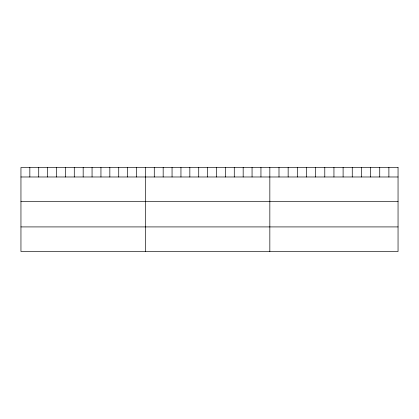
<?xml version="1.0" encoding="UTF-8"?>
<svg xmlns="http://www.w3.org/2000/svg" width="419" height="419" viewBox="0 0 419 419"><rect width="100%" height="100%" fill="white"/><g stroke="black" fill="none" stroke-linecap="round" stroke-linejoin="round"><path stroke-width="0.63" d="M20.95 176.98L398.05 176.98M20.95 201.576L398.05 201.576M20.95 226.915L398.05 226.915M388.89 167.49L388.89 176.98M379.734 167.49L379.734 176.98M370.574 167.49L370.574 176.98M361.419 167.49L361.419 176.98M352.259 167.49L352.259 176.98M343.103 167.49L343.103 176.98M333.943 167.49L333.943 176.98M324.783 167.49L324.783 176.98M315.627 167.49L315.627 176.98M306.467 167.49L306.467 176.98M297.312 167.49L297.312 176.98M288.152 167.49L288.152 176.98M278.996 167.49L278.996 176.98M269.836 167.49L269.836 251.51M260.948 167.49L260.948 176.98M252.06 167.49L252.06 176.98M243.172 167.49L243.172 176.98M234.279 167.49L234.279 176.98M225.391 167.49L225.391 176.98M216.503 167.49L216.503 176.98M207.615 167.49L207.615 176.98M198.726 167.49L198.726 176.98M189.838 167.49L189.838 176.98M180.95 167.49L180.95 176.98M172.057 167.49L172.057 176.98M163.169 167.49L163.169 176.98M154.281 167.49L154.281 176.98M145.393 167.49L145.393 251.51M136.505 167.49L136.505 176.98M127.617 167.49L127.617 176.98M118.729 167.49L118.729 176.98M109.836 167.49L109.836 176.98M100.948 167.49L100.948 176.98M92.06 167.49L92.06 176.98M83.172 167.49L83.172 176.98M74.283 167.49L74.283 176.98M65.395 167.49L65.395 176.98M56.507 167.49L56.507 176.98M47.614 167.49L47.614 176.98M38.726 167.49L38.726 176.98M29.838 167.49L29.838 176.98M398.05 167.49L20.95 167.49L20.95 251.51L398.05 251.51L398.05 167.49"/></g></svg>
